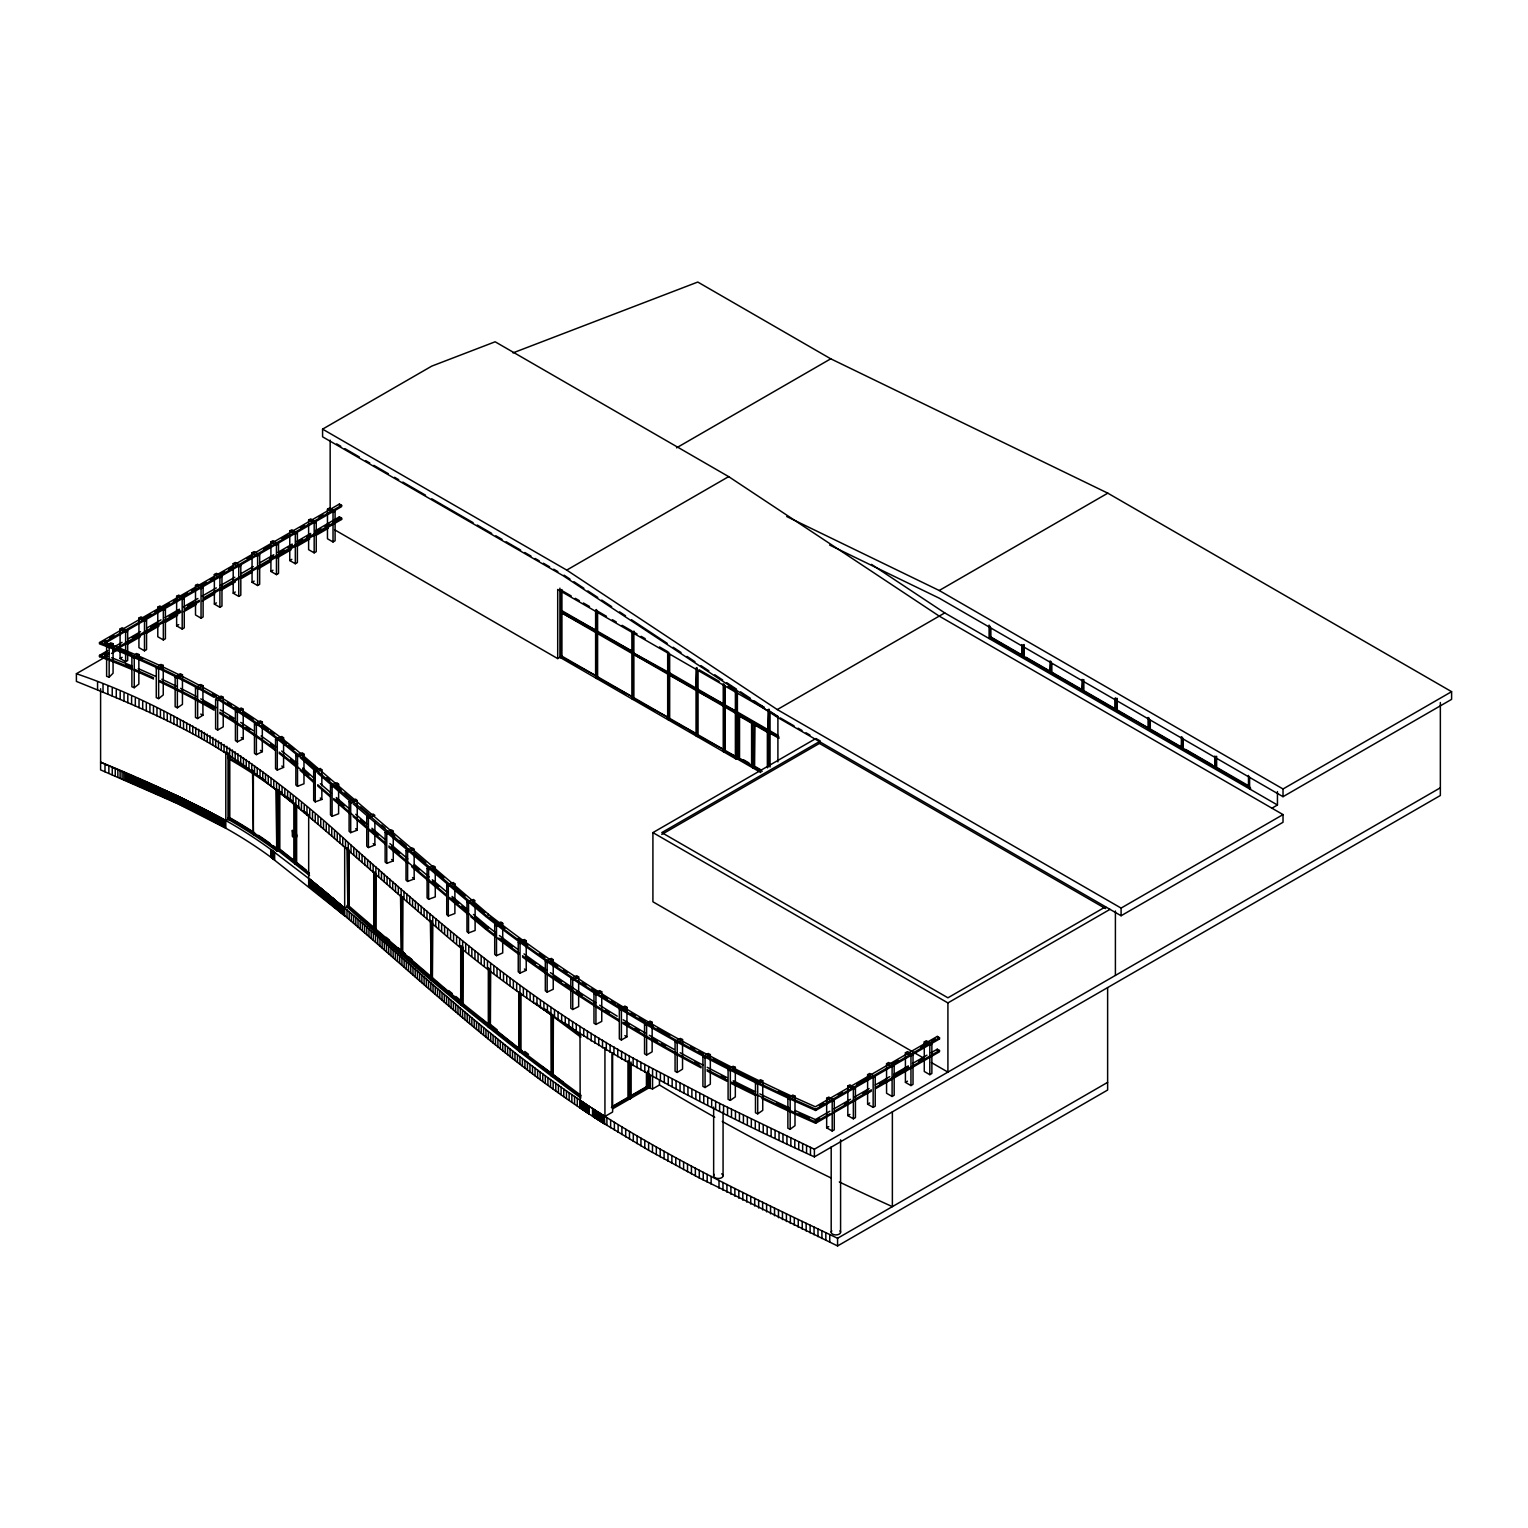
<?xml version="1.0" encoding="UTF-8"?>
<svg xmlns="http://www.w3.org/2000/svg" width="1528" height="1528" viewBox="0 0 1528 1528"><rect width="100%" height="100%" fill="white"/><g stroke="black" fill="none" stroke-linecap="round" stroke-linejoin="round"><path stroke-width="1.5" d="M106.616 646.745L110.551 642.83L113.072 643.67L113.072 673.218L109.156 677.152L106.616 676.312L106.616 646.745L109.156 647.586L113.072 643.67M131.885 657.174L136.489 653.506L138.857 654.5L138.857 684.066L134.254 687.715L131.885 686.74L131.885 657.174L134.254 658.167L138.857 654.5M156.276 668.08L160.879 664.413L163.248 665.406L163.248 694.953L158.645 698.621L156.276 697.627L156.276 668.08L158.645 669.054L163.248 665.406M787.875 1098.632L792.707 1095.06L794.999 1096.111L794.999 1125.659L790.167 1129.23L787.875 1128.199L787.875 1098.632L790.167 1099.682L794.999 1096.111M728.092 1069.753L733.077 1066.257L735.331 1067.327L735.331 1096.875L730.327 1100.37L728.092 1099.3L728.092 1069.753L730.327 1070.822L735.331 1067.327M755.481 1083.199L760.505 1079.723L762.739 1080.793L762.739 1110.359L757.716 1113.836L755.481 1112.747L755.481 1083.199L757.716 1084.269L762.739 1080.793M175.147 677.152L180.228 673.714L182.443 674.803L182.443 704.37L177.363 707.808L175.147 706.719L175.147 677.152L177.363 678.26L182.443 674.803M195.488 687.867L200.741 684.506L202.918 685.633L202.918 715.199L197.647 718.561L195.488 717.434L195.488 687.867L197.647 688.994L202.918 685.633M702.918 1056.822L708.171 1053.46L710.329 1054.606L710.329 1084.154L705.076 1087.516L702.918 1086.389L702.918 1056.822L705.076 1057.949L710.329 1054.606M675.07 1041.733L680.399 1038.41L682.538 1039.556L682.538 1069.122L677.21 1072.446L675.07 1071.281L675.07 1041.733L677.21 1042.879L682.538 1039.556M322.58 429.139L431.775 366.109L495.148 341.794L728.665 476.621L939.223 616.109L1283.023 814.596L1283.023 822.274L1121.094 915.749L777.294 717.262L563.144 575.712L322.58 436.817L322.58 429.139L566.735 570.097L777.294 709.584L1121.094 908.09L1283.023 814.596M120.082 628.944L122.144 627.76L127.683 630.969L127.683 660.516L125.621 661.7L120.082 658.511L120.082 628.944L125.621 632.153L127.683 630.969M138.933 618.057L140.996 616.873L146.554 620.081L146.554 649.629L144.492 650.832L138.933 647.624L138.933 618.057L144.492 621.266L146.554 620.081M157.785 607.17L159.848 605.986L165.406 609.194L165.406 638.742L163.343 639.946L157.785 636.737L157.785 607.17L163.343 610.379L165.406 609.194M176.637 596.302L178.7 595.099L184.258 598.308L184.258 627.855L182.195 629.058L176.637 625.85L176.637 596.302L182.195 599.492L184.258 598.308M195.508 585.415L197.57 584.212L203.109 587.42L203.109 616.968L201.047 618.171L195.508 614.963L195.508 585.415L201.047 588.605L203.109 587.42M214.359 574.528L216.422 573.325L221.961 576.534L221.961 606.1L219.898 607.284L214.359 604.076L214.359 574.528L219.898 577.718L221.961 576.534M233.211 563.641L235.274 562.457L240.813 565.646L240.813 595.213L238.75 596.397L233.211 593.189L233.211 563.641L238.75 566.831L240.813 565.646M252.063 552.754L254.126 551.57L259.664 554.76L259.664 584.326L257.602 585.51L252.063 582.302L252.063 552.754L257.602 555.963L259.664 554.76M270.914 541.867L272.977 540.683L278.516 543.872L278.516 573.439L276.453 574.624L270.914 571.434L270.914 541.867L276.453 545.076L278.516 543.872M289.766 530.98L291.829 529.796L297.387 532.986L297.387 562.552L295.324 563.736L289.766 560.547L289.766 530.98L295.324 534.189L297.387 532.986M308.618 520.093L310.681 518.909L316.239 522.099L316.239 551.665L314.176 552.849L308.618 549.66L308.618 520.093L314.176 523.302L316.239 522.099M327.469 509.206L329.532 508.022L335.09 511.231L335.09 540.778L333.028 541.962L327.469 538.773L327.469 509.206L333.028 512.415L335.09 511.231M107.953 647.012L99.492 643.842L99.492 642.562L339.388 504.049L341.623 505.329L341.623 506.608L104.458 643.536L109.844 645.561M101.555 642.658L105.642 640.289M109.749 637.921L113.855 635.553M144.606 617.789L150.756 614.237M154.863 611.888L158.95 609.519M163.057 607.151L169.207 603.598M173.313 601.23L177.42 598.861M181.507 596.493L187.657 592.94M191.764 590.572L195.87 588.204M202.021 584.651L206.127 582.283M210.215 579.914L214.321 577.546M220.471 573.993L224.578 571.625M228.665 569.256L232.772 566.888M247.135 558.599L251.222 556.249M263.523 549.144L269.673 545.591M281.992 538.486L288.143 534.934M300.443 527.829L304.53 525.46M318.894 517.171L323 514.802M341.623 505.329L104.458 642.257L111.639 644.95A711.017 410.497 0 0 1 302.716 755.271L488.253 914.107A1673.485 966.173 0 0 0 795.171 1097.734L815.379 1106.788L937.275 1036.404L939.491 1037.684L939.491 1038.964L875.506 1075.903M107.953 659.809L99.492 656.639L99.492 655.359L107.705 650.622M113.855 647.089L122.049 642.352M128.199 638.799L140.5 631.694M146.65 628.142L161.013 619.852M165.119 617.484L179.464 609.194M183.57 606.826L197.914 598.537M202.021 596.168L216.365 587.898M220.471 585.53L234.815 577.24M240.985 573.688L253.285 566.582M259.435 563.03L273.779 554.74M277.886 552.372L292.23 544.083M296.337 541.714L310.681 533.444M314.787 531.076L339.388 516.865L341.623 518.145L341.623 519.424L203.453 599.186M99.492 656.639L105.642 653.086M132.306 637.711L138.456 634.158M150.756 627.053L156.906 623.5M169.207 616.395L179.464 610.474M187.657 605.737L193.808 602.185M269.673 558.389L273.779 556.02M279.93 552.467L284.036 550.099M288.143 547.731L292.23 545.362M298.38 541.81L302.487 539.46M306.593 537.092L310.681 534.724M316.85 531.171L320.937 528.803M325.044 526.434L329.15 524.066M335.3 520.513L339.388 518.145L341.623 519.424M108.584 652.685L104.458 655.073L108.049 656.41M112.709 650.298L180.762 611.009M184.888 608.621L199.328 600.294M203.453 597.906L341.623 518.145M104.458 656.352L108.584 653.965M112.709 651.577L180.762 612.289M184.888 609.92L199.328 601.574M1440.35 702.517L1440.35 795.496L814.386 1156.887C676.216 1093.742 540.511 1021.239 426.981 918.901C370.521 870.922 316.392 820.078 257.258 775.345C203.148 733.402 139.411 706.757 76.4 681.412L76.4 673.714L103.235 658.224M111.506 653.449L117.694 649.877M128.027 643.918L140.404 636.756M146.612 633.184L158.988 626.041M165.196 622.45L177.573 615.306M183.78 611.735L196.157 604.572M202.364 601.001L214.741 593.838M220.949 590.266L235.388 581.92M241.596 578.348L251.91 572.389M258.117 568.817L270.494 561.655M276.702 558.083L291.141 549.736M297.349 546.164L309.726 539.002M315.933 535.43L328.31 528.268M120.082 658.511L122.144 657.307M176.637 625.85L178.7 624.665M214.359 604.076L216.422 602.891M233.211 593.189L235.274 592.005M252.063 582.302L254.126 581.117M270.914 571.434L272.977 570.231M289.766 560.547L291.829 559.344M215.62 699.289L221.159 696.099L223.222 697.284L223.222 726.851L217.683 730.04L215.62 728.856L215.62 699.289L217.683 700.492L223.222 697.284M676.56 447.838L830.754 358.813L1107.8 493.162L1451.6 691.668L1451.6 699.346L1283.023 796.68L939.223 598.174L829.628 545.038M566.735 570.097L728.665 476.621M562.017 610.761L561.024 611.2L596.512 630.663L561.922 610.703L561.922 589.56M594.468 630.758L561.024 612.48L595.614 632.458L597.601 631.293L597.601 612.518M334.594 529.777L557.701 658.587L562.132 656.028M562.361 657.174L561.024 657.957L561.024 590.075L571.205 595.958M668.557 672.263L632.974 652.742L667.679 672.778L668.557 653.487M666.514 672.358L632.974 654.022L667.679 674.058L669.665 672.893L669.665 654.118M632.764 652.876L597.601 632.573L597.601 676.751L595.614 677.916L595.614 610.035M598.04 677.783L596.722 678.547L596.512 609.538M668.786 718.886L696.94 734.109L696.94 689.93L668.786 674.688L696.042 690.446L698.048 689.281L698.048 670.505M633.872 653.506L633.872 697.704L631.885 698.85L631.885 630.988L622.106 625.334M634.311 698.716L632.974 699.48L632.974 631.618L637.061 633.967M696.94 667.526L696.042 689.166L668.786 673.409M722.114 704.465L697.169 691.076L723.241 706.146M668.557 673.542L668.557 717.721L632.974 698.201M669.665 674.173L669.665 718.37L667.679 719.516L667.679 651.654L659.504 646.936M347.677 906.41L344.679 908.148L338.949 903.296L338.949 910.994M100.6 688.746L100.6 769.883L177.42 803.556L225.8 828.214A505.291 291.714 0 0 1 270.895 857.227L344.679 915.826L344.679 846.55M725.227 704.981L724.348 705.497L736.286 711.36L725.227 704.981L725.227 686.206M786.729 516.54L939.223 590.496L1107.8 493.162M698.048 734.758L697.169 735.254L724.119 749.809L698.048 734.758L698.048 690.561M737.394 693.215L737.394 712.01L735.388 713.156L724.348 706.776M698.487 735.77L697.169 736.534L697.169 668.672M737.833 713.022L736.515 713.805L768.049 732.007M738.425 715.601L739.533 714.951L739.533 757.487L738.425 758.136L738.425 715.601L751.604 723.202L754.03 721.865M777.294 709.584L944.743 612.919L1277.446 805.008L1277.446 791.561M759.836 770.494L754.183 767.228L754.622 724.444L754.622 766.98L762.166 771.334M736.286 712.64L725.227 706.261L725.227 750.439L723.241 751.604L723.241 683.723M725.685 751.47L724.348 752.234L724.348 684.372M768.947 709.087L768.049 730.728L736.515 712.506M754.183 724.692L767.362 732.313L770.055 730.861L777.924 735.407M777.924 736.687L769.157 732.657L779.013 738.33M736.725 757.85L735.388 758.614L735.388 689.472M559.916 588.165L559.916 657.307L736.515 759.263L737.833 758.499M738.425 758.136L751.604 765.738L752.712 765.108M752.884 767.954L753.992 767.304M923.16 1057.815L652.914 901.787L652.914 832.607L814.997 739.017M661.777 834.422L819.428 743.41L1105.565 908.606L1105.565 906.792L947.914 997.803L661.777 832.607L820.364 741.061L815.914 738.501M1022.92 655.493L1021.812 656.142L1021.812 644.549M1050.767 662.827L1050.099 672.473L1050.099 660.898M990.201 626.308L990.201 637.883L1082.11 690.942L1082.779 681.297M1083.18 679.998L1083.18 691.573L1084.288 690.923L1114.084 708.132M1116.07 709.279L1114.962 709.928L1114.962 698.334M1149.19 728.398L1117.159 709.909L1116.051 710.539L1116.051 698.964M619.337 1009.263L624.876 1006.054L626.938 1007.258L626.938 1036.805L621.399 1040.014L619.337 1038.83L619.337 1009.263L621.399 1010.447L626.938 1007.258M1083.18 691.573L1148.731 728.646L1116.72 710.157L1116.72 698.582M1149.171 718.084L1149.171 729.658L1150.278 729.028L1180.475 746.466M644.549 1024.276L650.088 1021.086L652.15 1022.27L652.15 1051.818L646.611 1055.027L644.549 1053.842L644.549 1024.276L646.611 1025.479L652.15 1022.27M1182.061 738.616L1181.392 748.262L1181.392 736.687M1183.589 748.262L1182.481 748.892L1182.481 737.317M612.804 1106.157L627.588 1097.62L629.918 1098.823L629.918 1063.736M629.918 1096.264L646.439 1086.733L650.317 1087.688L650.317 1075.846M611.391 1107.475L628.027 1097.868L628.027 1060.585M630.357 1063.889L630.357 1096.531L646.879 1086.981L646.879 1073M630.357 1096.531L647.547 1087.363L647.547 1071.052M648.101 1087.688L652.532 1088.967L659.447 1084.975L659.447 1080.239M612.843 1108.698L648.655 1088.012L648.693 1066.506C538.467 1008.728 443.387 927.439 351.02 845.099C271.507 770.666 180.037 709.087 76.4 673.714M1107.628 987.585L1107.628 1090.037L837.573 1245.95L699.289 1177.935L648.617 1150.278L603.655 1123.328L603.655 1115.65L604.935 1116.452L612.613 1112.021L612.613 1052.792M1149.171 729.658L1214.875 767.591L1215.543 757.945M939.223 590.496L1283.023 788.983L1451.6 691.668M1271.926 808.197L1277.446 805.008M652.914 832.607L947.914 1002.922L1110.016 909.351M826.667 1098.269L828.73 1097.085L834.269 1100.275L834.269 1129.841L832.206 1131.026L826.667 1127.817L826.667 1098.269L832.206 1101.478L834.269 1100.275M847.83 1086.045L849.893 1084.861L855.432 1088.07L855.432 1117.617L853.369 1118.802L847.83 1115.612L847.83 1086.045L853.369 1089.254L855.432 1088.07M867.617 1074.623L869.68 1073.439L875.219 1076.629L875.219 1106.196L873.156 1107.38L867.617 1104.19L867.617 1074.623L873.156 1077.832L875.219 1076.629M886.565 1063.698L888.627 1062.495L894.166 1065.704L894.166 1095.251L892.104 1096.455L886.565 1093.246L886.565 1063.698L892.104 1066.888L894.166 1065.704M905.416 1052.811L907.479 1051.608L913.018 1054.817L913.018 1084.364L910.955 1085.568L905.416 1082.359L905.416 1052.811L910.955 1056.001L913.018 1054.817M924.268 1041.924L926.331 1040.721L931.87 1043.93L931.87 1073.496L929.807 1074.681L924.268 1071.472L924.268 1041.924L929.807 1045.114L931.87 1043.93M819.524 1105.68L823.649 1103.292M838.108 1094.946L842.234 1092.558M856.711 1084.211L869.107 1077.049M891.817 1063.927L898.025 1060.356M920.754 1047.234L926.942 1043.643M931.087 1041.256L935.212 1038.868M99.492 642.562L109.882 646.439A707.884 408.683 0 0 1 300.118 756.284L485.713 915.157A1676.694 968.026 0 0 0 793.223 1099.167L815.646 1109.194L939.491 1037.684M731.186 1070.593A1676.694 968.026 0 0 0 793.223 1100.447L815.646 1110.474L871.38 1078.29M795.171 1110.55L815.379 1119.585L829.838 1111.238M833.982 1108.85L850.504 1099.3M854.629 1096.932L869.107 1088.566M875.296 1084.995L889.754 1076.648M893.899 1074.26L908.358 1065.914M912.483 1063.526L926.942 1055.179M931.087 1052.792L937.275 1049.201L939.491 1050.5L939.491 1051.78L875.506 1088.719M819.524 1118.477L815.379 1120.864L815.379 1119.585M844.316 1104.171L848.441 1101.784M862.9 1093.437L867.025 1091.049M879.421 1083.887L885.629 1080.315M893.899 1075.54L908.358 1067.193M918.691 1061.234L922.816 1058.847M731.186 1082.11A1676.694 968.026 0 0 0 793.223 1111.964L815.646 1121.991L830.105 1113.645M834.231 1111.276L871.38 1089.827M875.506 1087.439L939.491 1050.5M761.899 1098.536A1676.694 968.026 0 0 0 793.223 1113.244L815.646 1123.271L871.38 1091.107M826.667 1127.817L828.73 1126.633M847.83 1115.612L849.893 1114.409M867.617 1104.19L869.68 1102.987M905.416 1082.359L907.479 1081.175M648.693 1066.506L719.612 1103.407L814.386 1149.209L1440.35 787.799M591.049 1107.533C669.149 1158.358 753.629 1198.238 837.573 1238.272L1107.628 1082.359M593.972 993.639L599.778 990.583L601.745 991.844L601.745 1021.392L595.939 1024.428L593.972 1023.187L593.972 993.639L595.939 994.881L595.939 1024.428M595.939 994.881L601.745 991.844M235.427 711.036L241.271 707.999L243.219 709.259L243.219 738.826L237.375 741.844L235.427 740.583L235.427 711.036L237.375 712.277L237.375 741.844M237.375 712.277L243.219 709.259M570.823 978.684L576.724 975.724L578.654 976.984L578.654 1006.551L572.733 1009.511L570.823 1008.251L570.823 978.684L572.733 979.964L572.733 1009.511M572.733 979.964L578.654 976.984M254.469 723.794L260.409 720.834L262.319 722.095L262.319 751.661L256.379 754.622L254.469 753.342L254.469 723.794L256.379 725.055L256.379 754.622M256.379 725.055L262.319 722.095M545.324 961.265L551.379 958.4L553.231 959.699L553.231 989.246L547.158 992.111L545.324 990.812L545.324 961.265L547.158 962.564L547.158 992.111M547.158 962.564L553.231 959.699M275.938 849.186L277.16 848.632A501.184 289.365 0 0 0 273.55 845.939M518.24 942.241L524.429 939.472L526.224 940.79L526.224 970.337L520.036 973.126L518.24 971.808L518.24 942.241L520.036 943.578L520.036 973.126M520.036 943.578L526.224 940.79M494.709 924.784L500.917 922.014L502.712 923.351L502.712 952.899L496.504 955.668L494.709 954.351L494.709 924.784L496.504 926.121L496.504 955.668M496.504 926.121L502.712 923.351M279.376 848.804L276.912 849.893L273.111 847.104A568.11 328.004 0 0 0 228.016 817.957L230.231 817.957A501.184 289.365 0 0 1 254.641 832.817M294.197 861.811L279.414 850.103L276.912 851.172A568.11 328.004 0 0 0 228.016 819.237L228.016 752.903M552.105 1074.069L552.353 1014.859M275.556 739.17L281.84 736.477L283.578 737.833L283.578 767.381L277.294 770.093L275.556 768.737L275.556 739.17L277.294 740.526L277.294 770.093M277.294 740.526L283.578 737.833M489.323 1025.364L489.571 968.523M488.33 967.854L488.33 1027.083L491.863 1026.778M520.991 1049.965L520.991 993.238M292.001 802.066L279.07 791.81L279.07 850.084L280.331 849.549L293.261 859.786M278.134 789.804L278.134 850.638L279.414 850.103M294.77 863.798L297.139 862.862L306.268 870.101M296.222 863.415L294.961 863.95L294.77 802.983M292.345 830.43L293.51 837.21L292.345 836.274L292.345 830.43L293.758 831.251L293.51 837.21M294.923 832.168L296.107 833.123C298.743 838.853 293.185 838.318 296.107 838.967M461.723 1003.132L461.972 946.29M460.711 945.603L460.711 1004.832L464.245 1004.584M431.373 977.977L431.641 921.136M295.859 755.386L302.315 752.807L303.976 754.202L303.976 783.769L297.521 786.328L295.859 784.953L295.859 755.386L297.521 756.78L297.521 786.328M297.521 756.78L303.976 754.202M366.758 816.62L373.214 814.061L374.876 815.436L368.42 818.015L366.758 816.62L366.758 846.187L368.42 847.562L374.876 845.003L374.876 822.255M330.487 785.335L336.981 782.813L338.605 784.208L338.605 813.755L332.111 816.296L330.487 814.901L330.487 785.335L332.111 786.729L332.111 816.296M332.111 786.729L338.605 784.208M385.132 832.435L391.626 829.914L393.269 831.308L393.269 860.856L386.756 863.396L385.132 862.002L385.132 832.435L386.756 833.83L386.756 863.396M386.756 833.83L393.269 831.308M374.761 929.177L375.009 872.335M373.73 871.629L373.73 930.858L377.282 930.667M512.969 352.892L697.78 282.05L830.754 358.813M406.009 850.485L412.56 848.002L414.164 849.396L414.164 878.963L407.613 881.446L406.009 880.052L406.009 850.485L407.613 851.898L407.613 881.446M407.613 851.898L414.164 849.396M349.091 801.684L355.642 799.182L357.246 800.596L357.246 830.162L350.695 832.645L349.091 831.232L349.091 801.684L350.695 803.079L350.695 832.645M350.695 803.079L357.246 800.596M446.73 885.018L453.281 882.515L454.886 883.929L454.886 913.496L448.315 915.979L446.73 914.565L446.73 885.018L448.315 886.412L448.315 915.979M448.315 886.412L454.886 883.929M466.957 901.959L473.527 899.495L475.112 900.909L468.542 903.373L466.957 901.959L466.957 931.526L468.542 932.939L475.112 930.476L475.112 907.727M321.854 790.339L321.854 799.45L315.245 801.875L313.679 800.462L313.679 770.895L320.288 768.469L321.854 769.883L321.854 785.793M313.679 770.895L315.245 772.308L321.854 769.883M427.076 868.324L433.704 865.899L435.27 867.312L435.27 896.879L428.642 899.304L427.076 897.872L427.076 868.324L428.642 869.738L428.642 899.304M428.642 869.738L435.27 867.312M99.492 655.359L107.953 658.53M228.952 753.457L228.952 819.791L228.016 819.237L230.231 817.957L225.8 820.536L177.42 795.878L100.6 762.205A1189.166 686.549 0 0 1 225.8 820.536A505.291 291.714 0 0 1 270.895 849.549L311.215 880.395L311.215 888.074M799.201 1113.645L809.324 1118.152M164.909 790.148L164.986 797.845M200.741 714.073L202.918 715.199M1020.933 654.347L991.309 637.252L989.093 638.532L989.093 625.086M1025.957 657.25L1051.207 671.823M1083.218 690.312L1052.276 672.454L1051.168 673.084L1051.168 661.509M1185.613 749.427L1211.933 764.63M1249.598 786.366L1217.09 767.591L1215.982 768.24L1215.982 756.646M1050.767 672.091L1023.588 656.391L1023.588 644.816M1082.779 690.561L1051.837 672.702L1051.837 663.438M1182.061 747.88L1149.82 729.276L1149.82 720.013M1215.543 767.209L1183.149 748.51L1183.149 739.246M1215.562 767.992L1250.706 788.276L1249.598 788.925L1249.598 777.198M336.657 443.884L340.801 446.272M344.927 448.659L359.405 457.025M365.593 460.596L369.738 462.984M373.863 465.371L388.341 473.718M394.549 477.309L398.674 479.697M402.819 482.084L425.548 495.206M431.755 498.796L473.088 522.652M477.233 525.04L491.71 533.406M495.836 535.793L502.043 539.365M506.169 541.752L520.647 550.118M524.772 552.506L530.98 556.077M535.125 558.465L539.25 560.852M543.376 563.24L549.583 566.812M553.728 569.199L557.854 571.587M575.273 598.308L579.341 600.657M583.409 602.987L589.521 606.52M596.722 610.684L606.482 616.319M612.346 619.699L616.242 621.953M641.149 636.336L645.217 638.685M699.175 669.818L719.23 681.412M728.035 686.492L735.388 690.751M744.384 695.947L748.338 698.22M752.273 700.492L756.226 702.765M760.161 705.038L764.115 707.33M780.197 717.874L794.082 725.895M798.055 728.188L802.028 730.479M806.001 732.771L809.974 735.063M597.601 631.293L632.764 651.596L596.722 631.809M669.665 672.893L696.94 688.65M698.048 689.281L724.119 704.351L697.169 689.796M737.394 712.01L768.947 730.212M769.157 731.377L779.013 737.05M596.722 633.089L631.885 653.392M743.296 759.664L748.949 762.93M760.944 769.864L755.29 766.598L752.922 767.973L752.884 722.477M597.601 676.751L632.764 697.054L596.722 677.267M633.872 697.704L668.557 717.721M669.665 718.37L696.94 734.109M725.227 750.439L736.286 756.818L724.348 750.955M738.272 758.232L748.09 763.904M621.495 691.324L625.391 693.578M642.467 703.434L646.554 705.783M650.641 708.152L654.729 710.501M669.016 718.752L670.104 719.382L668.786 720.165L668.786 652.284M689.586 730.632L695.431 734.013M729.353 753.591L734.892 756.78M561.024 656.677L596.512 676.121L561.922 656.161L561.922 611.983M760.81 772.519L737.164 758.881L737.164 713.404L768.718 731.625L768.718 765.719M939.491 1038.964L937.275 1036.404M931.411 1062.571L947.914 1072.102L947.914 1002.922M624.876 1035.621L626.938 1036.805M630.911 1098.25L629.803 1097.62L612.059 1107.857L612.059 1054.244M628.925 1098.116L630.033 1098.766M344.812 915.749C428.738 987.661 509.722 1064.233 603.655 1123.328M600.867 1113.874L601.115 1121.724M241.271 737.566L243.219 738.826M589.789 1106.711L588.165 1105.642L588.051 1113.263M583.849 1110.474L583.849 1102.796L588.299 1105.737L588.299 1113.415M871.476 564.386L944.743 612.919M564.061 575.177L570.001 579.112M573.974 581.729L583.887 588.28M587.86 590.897L597.773 597.448M601.726 600.084L611.639 606.635M619.585 611.869L625.525 615.803M631.484 619.738L667.163 643.326M673.122 647.261L681.049 652.494M687.008 656.429L694.934 661.681M700.874 665.616L708.82 670.849M714.76 674.784L722.687 680.017M726.659 682.653L736.572 689.204M740.545 691.821L750.458 698.372M754.412 700.989L764.325 707.559M768.298 710.176L778.21 716.727M260.409 750.382L262.319 751.661M344.812 908.071C422.969 974.883 498.204 1045.859 584.097 1102.949L584.345 1110.799M270.895 857.227L270.895 849.549M524.429 969.019L526.224 970.337M581.156 1095.48L542.077 1066.487M562.992 1081.977L519.73 1049.297L521.831 1050.634M278.784 790.511L282.565 793.414M286.328 796.317L291.982 800.653M299.507 807.739L276.912 790.358A568.11 328.004 0 0 0 228.016 758.404M303.27 810.623L307.032 813.526M281.84 766.044L283.578 767.381M518.145 1047.75L442.05 986.935L366.185 921.594M517.896 1047.864L481.377 1019.042M295.878 805.141L299.526 808.025M303.174 810.91L308.656 815.245M294.618 861.467L279.815 849.759L279.815 791.504M309.42 873.195L296.642 863.091L296.642 807.147M279.07 850.084L293.853 861.792L293.853 803.518M308.656 873.519L295.878 863.396L295.916 798.208M278.134 850.638L309.573 875.525M308.675 878.352L313.011 881.866L313.011 889.544M311.731 880.816L323.841 890.709M315.914 891.894L315.914 884.215L314.462 883.031L314.462 890.709M318.817 894.262L318.817 886.584L316.64 884.808L316.64 892.486M321.701 896.63L321.701 888.952L320.25 887.768L320.25 895.446M461.819 1002.903L347.811 905.053L346.932 905.55A4110.148 2372.965 0 0 0 580.869 1096.741M329.265 902.876L329.265 895.198L324.948 891.626L324.948 899.304M333.582 906.486L333.582 898.789L327.469 893.708L327.469 901.386M329.628 903.182L329.628 895.504L330.334 903.793M340.018 911.891L340.018 904.213L332.13 897.604L332.13 905.283M336.447 908.893L335.377 900.298L335.358 907.976M373.214 843.609L374.876 845.003M473.451 902.933L484.968 912.617M470.853 903.965L485.713 916.437A1676.694 968.026 0 0 0 729.162 1069.562M473.451 914.47L488.253 926.904A1673.485 966.173 0 0 0 495.645 932.653M476.736 918.519L488.253 928.184L488.253 926.904M494.976 935.155A1676.694 968.026 0 0 1 485.713 927.974L449.461 897.452M470.853 916.781L485.713 929.253A1676.694 968.026 0 0 0 518.928 954.408M465.2 896L453.701 886.297M469.211 902.571L369.356 817.728M468.504 910.306L452.059 896.439M461.914 906.047L466.861 910.191M467.568 913.992L449.461 898.731M447.112 892.276L432.348 879.765M452.059 897.719L458.629 903.258M446.176 894.682L388.895 845.977M446.176 895.962L411.739 866.758M433.99 869.623L443.827 877.97M432.348 881.045L438.918 886.603M341.718 905.646L344.297 907.823L344.316 915.52M414.336 852.949L425.796 862.671M414.336 864.466L429.082 876.976M414.336 865.746L419.245 869.929M399.648 840.419L406.181 845.977M407.804 858.908L389.869 843.571M406.849 862.594L388.895 847.257M391.493 833.448L394.759 836.236M381.713 825.082L384.98 827.87M371.953 828.233L384.98 839.407M391.493 846.245L399.648 853.216M371.953 829.513L378.466 835.109M385.629 843.208L369.356 829.246M385.629 844.487L369.356 830.525M391.626 859.462L393.269 860.856M360.589 806.937L370.33 815.322M353.121 803.766L367.732 816.334M355.718 814.29L367.083 824.05M360.589 819.753L365.459 823.936M367.732 827.851L333.677 798.514M353.121 816.563L367.732 829.131M344.392 792.975L352.49 799.965M349.874 800.978L317.748 773.187M349.243 808.694L336.294 797.52M344.392 805.791L336.294 798.8M349.874 813.775L333.677 799.793M326.591 777.599L329.819 780.388M336.294 785.984L341.145 790.186M331.442 793.318L320.364 783.711M330.449 795.725L317.748 784.704M330.449 797.005L317.748 785.984M412.56 877.549L414.164 878.963M346.932 847.601L347.868 907.651L347.868 848.422M355.642 828.749L357.246 830.162M302.716 756.551L317.232 769.482L317.232 768.202M300.118 757.563L314.615 770.475L314.615 769.195M302.716 768.068L314.004 778.134M302.716 769.348L309.172 775.097M314.615 781.992L300.118 769.081A707.884 408.683 0 0 0 279.166 752.12M300.118 770.36L314.615 783.291M320.288 798.017L321.854 799.45M1283.023 788.983L1283.023 796.68M1248.491 775.422L1248.491 786.996L1216.632 767.858L1216.632 756.264M1214.875 756.016L1214.875 767.591M1150.278 719.764L1150.278 729.028M1148.082 717.453L1148.082 729.028M1121.094 908.09L1121.094 915.749M1117.159 698.334L1117.159 709.909M1115.631 697.952L1115.631 709.527L1083.849 691.191L1083.849 679.616M1115.402 911.013L1115.402 975.418M1082.11 679.368L1082.11 690.942M1024.027 644.549L1024.027 656.142L1022.92 656.773L1022.92 645.198M1022.48 646.478L1022.48 655.741L990.87 637.501L990.87 628.237M937.275 1049.201L937.275 1050.5M929.807 1045.114L929.807 1074.681M910.955 1056.001L910.955 1085.568M892.371 1111.868L892.371 1206.623A2144.739 1238.253 0 0 1 839.311 1181.965M892.104 1066.888L892.104 1096.455M873.156 1077.832L873.156 1107.38M853.369 1089.254L853.369 1118.802M840.591 1139.812L840.591 1232.217M837.573 1238.272L837.573 1245.95M832.206 1101.478L832.206 1131.026M831.194 1146.917L831.194 1232.217M829.742 1234.548L829.742 1242.226M825.827 1232.695L825.827 1240.373M821.911 1230.823L821.911 1238.501M819.428 741.596L819.428 743.41M817.977 1228.951L817.977 1236.63M815.646 1109.194L815.646 1110.474M815.646 1121.991L815.646 1123.271M814.386 1149.209L814.386 1156.887M814.042 1227.08L814.042 1234.758M810.47 1147.356L810.47 1155.034M810.107 1225.189L810.107 1232.867M806.555 1145.484L806.555 1153.162M806.154 1223.317L806.154 1230.995M802.639 1143.632L802.639 1151.31M802.219 1221.426L802.219 1229.104M798.724 1141.76L798.724 1149.438M798.265 1219.535L798.265 1227.213M794.789 1139.888L794.789 1147.566M794.312 1217.625L794.312 1225.322M790.855 1138.016L790.855 1145.694M790.358 1215.734L790.358 1223.412M790.167 1099.682L790.167 1129.23M786.92 1136.125L786.92 1143.803M786.404 1213.824L786.404 1221.502M782.966 1134.254L782.966 1141.932M782.451 1211.914L782.451 1219.592M779.032 1132.363L779.032 1140.041M778.478 1209.985L778.478 1217.682M777.905 761.88L777.905 716.575L557.701 589.445L557.701 658.587M775.078 1130.472L775.078 1138.15M774.524 1208.075L774.524 1215.753M771.124 1128.562L771.124 1136.259M770.551 1206.146L770.551 1213.824M770.055 712.067L770.055 730.861M770.055 732.141L770.055 767.018M769.157 710.234L769.157 765.203M768.049 709.603L768.049 766.101M767.801 732.046L767.801 767.495M767.362 732.313L767.362 767.763M767.171 1126.671L767.171 1134.349M766.598 1204.198L766.598 1211.895M763.217 1124.761L763.217 1132.439M762.625 1202.269L762.625 1209.947M759.263 1122.851L759.263 1130.529M758.652 1200.32L758.652 1207.999M757.716 1084.269L757.716 1113.836M755.29 1120.922L755.29 1128.619M754.698 1198.372L754.698 1206.05M752.043 722.954L752.043 765.49L738.864 757.888L738.864 715.352M751.604 723.202L751.604 765.738M751.337 1119.012L751.337 1126.69M750.726 1196.405L750.726 1204.083M747.364 1117.083L747.364 1124.761M746.753 1194.438L746.753 1202.116M743.41 1115.134L743.41 1122.832M742.799 1192.47L742.799 1200.149M739.437 1113.205L739.437 1120.883M738.826 1190.484L738.826 1198.162M736.515 691.382L736.515 759.263M735.465 1111.257L735.465 1118.935M734.853 1188.497L734.853 1196.176M731.511 1109.309L731.511 1116.987M730.9 1186.511L730.9 1194.189M730.327 1070.822L730.327 1100.37M727.538 1107.342L727.538 1115.02M726.946 1184.506L726.946 1192.184M723.565 1105.374L723.565 1113.053M723.069 1111.792L723.069 1175.758M722.973 1182.5L722.973 1190.178M719.612 1103.407L719.612 1111.085M719.019 1180.475L719.019 1188.154M715.639 1101.421L715.639 1109.099M713.652 1107.055L713.652 1175.758M711.666 1099.434L711.666 1107.112M711.131 1176.407L711.131 1184.105M707.712 1097.448L707.712 1105.126M707.178 1174.363L707.178 1182.061M705.076 1057.949L705.076 1087.516M703.759 1095.442L703.759 1103.12M703.243 1172.32L703.243 1179.998M699.786 1093.437L699.786 1101.115M699.289 1170.257L699.289 1177.935M696.042 668.022L696.042 735.904M695.832 1091.412L695.832 1099.09M695.355 1168.194L695.355 1175.872M691.878 1089.388L691.878 1097.066M691.439 1166.112L691.439 1173.79M687.944 1087.344L687.944 1095.041M687.504 1164.03L687.504 1171.709M683.99 1085.3L683.99 1092.997M683.589 1161.929L683.589 1169.608M680.055 1083.256L680.055 1090.935M679.673 1159.828L679.673 1167.507M677.21 1042.879L677.21 1072.446M676.102 1081.194L676.102 1088.872M675.777 1157.708L675.777 1165.386M672.167 1079.131L672.167 1086.809M671.881 1155.569L671.881 1163.266M668.252 1077.049L668.252 1084.727M667.984 1153.43L667.984 1161.127M664.317 1074.967L664.317 1082.645M664.088 1151.291L664.088 1158.969M660.402 1072.866L660.402 1080.544M660.211 1149.132L660.211 1156.811M656.486 1070.746L656.486 1078.443M656.333 1146.955L656.333 1154.652M652.59 1068.645L652.532 1088.967M652.475 1144.778L652.475 1152.475M649.209 1074.299L649.209 1088.337M648.617 1142.581L648.617 1150.278M646.611 1025.479L646.611 1055.027M646.439 1072.751L646.439 1086.733M644.797 1064.367L644.797 1072.064M644.778 1140.385L644.778 1148.063M640.9 1062.227L640.9 1069.906M640.939 1138.169L640.939 1145.847M637.023 1060.069L637.023 1067.747M637.119 1135.953L637.119 1143.632M633.872 631.102L633.872 652.227M633.146 1057.892L633.146 1065.589M633.299 1133.7L633.299 1141.397M631.026 1061.941L631.026 1096.913M629.803 1063.794L629.803 1098.899M629.288 1055.714L629.288 1063.392M629.498 1131.465L629.498 1139.143M628.696 1060.967L628.696 1098.25M625.429 1053.518L625.429 1061.215M625.697 1129.192L625.697 1136.87M621.915 1126.919L621.915 1134.597M621.59 1051.321L621.59 1059M621.399 1010.447L621.399 1040.014M618.133 1124.627L618.133 1132.305M617.751 1049.106L617.751 1056.784M614.39 1122.335L614.39 1130.013M613.931 1046.89L613.931 1054.568M610.627 1120.024L610.627 1127.702M610.111 1044.636L610.111 1052.334M606.902 1117.694L606.902 1125.372M606.31 1042.402L606.31 1050.08M604.935 1047.75L604.935 1116.452M604.419 1116.128L604.687 1123.978M604.171 1115.975L604.171 1123.653M603.923 1115.803L603.923 1123.5M603.159 1115.325L603.407 1123.175M602.891 1115.173L602.891 1122.851M602.51 1040.129L602.51 1047.807M602.643 1115.001L602.643 1122.698M602.395 1114.848L602.395 1122.526M601.879 1114.523L602.127 1122.373M601.631 1114.351L601.631 1122.049M601.364 1114.198L601.364 1121.877M600.599 1113.721L600.867 1121.552M600.351 1113.549L600.351 1121.227M600.103 1113.396L600.103 1121.074M599.855 1113.224L599.855 1120.903M599.587 1120.75L599.339 1112.9L598.078 1112.097L598.327 1119.948M599.091 1112.747L599.091 1120.425M598.728 1037.856L598.728 1045.534M598.842 1112.575L598.842 1120.272M598.575 1112.422L598.575 1120.1M597.83 1111.926L597.83 1119.623M597.563 1111.773L597.563 1119.451M597.314 1111.601L597.314 1119.298M596.818 1111.276L597.066 1119.126M596.569 1118.802L595.805 1110.627L596.054 1118.477M596.302 1110.951L596.302 1118.649M595.557 1110.474L595.557 1118.152M595.309 1117.999L595.309 1110.302L593.8 1109.328L593.8 1117.006M594.946 1035.564L594.946 1043.242M595.041 1110.149L595.041 1117.827M594.545 1109.825L594.793 1117.656M594.296 1109.653L594.296 1117.331M594.048 1109.5L594.048 1117.178M593.284 1109.003L593.552 1116.853M593.036 1108.85L593.036 1116.529M592.788 1108.679L592.788 1116.357M592.539 1116.204L592.539 1108.507L589.044 1106.234L589.044 1113.912M591.183 1033.272L591.183 1040.95M588.547 1105.909L588.796 1113.759M587.554 1105.241L587.803 1113.091M587.44 1030.961L587.44 1038.639M587.306 1105.088L587.306 1112.766M587.058 1104.916L587.058 1112.613M586.809 1104.763L586.809 1112.441M586.561 1112.269L586.084 1104.286L586.064 1111.945M585.816 1104.095L585.816 1111.792M585.339 1103.77L585.587 1111.62M585.09 1103.617L585.09 1111.295M584.842 1103.445L584.842 1111.123M584.594 1103.292L584.594 1110.971M583.715 1028.63L583.715 1036.309M583.601 1102.624L583.601 1110.302M583.104 1102.299L583.352 1110.149M582.875 1102.127L582.875 1109.825M582.626 1101.975L582.626 1109.653M582.378 1109.481L581.881 1101.478L581.881 1109.156M581.633 1101.306L581.633 1109.003M581.385 1101.153L581.385 1108.831M580.907 1100.809L581.156 1108.659M580.659 1100.657L580.659 1108.335M580.411 1100.485L580.411 1108.182M579.991 1026.281L580.163 1108.01M577.298 1098.231L577.298 1105.928M576.266 1023.932L576.266 1031.61M574.566 1096.378L574.566 1104.056M572.58 1021.563L572.58 1029.242M571.835 1094.525L571.835 1102.204M569.142 1092.654L569.142 1100.332M568.913 1019.195L568.913 1026.873M566.449 1090.782L566.449 1098.479M565.264 1016.808L565.264 1024.505M563.756 1088.91L563.756 1096.607M561.655 1014.42L561.655 1022.117M561.101 1087.038L561.101 1094.716M558.427 1085.166L558.427 1092.845M558.064 1012.033L558.064 1019.73M555.791 1083.276L555.791 1090.954M554.492 1009.645L554.492 1017.323M553.384 1015.623L553.136 1074.833L553.136 1015.738M553.155 1081.385L553.155 1089.082M552.143 1014.955L552.143 1076.552L551.13 1075.788L550.939 1007.239M550.538 1079.494L550.538 1087.191M547.922 1077.603L547.922 1085.3M547.406 1004.832L547.406 1012.51M545.324 1075.712L545.324 1083.409M543.911 1002.425L543.911 1010.104M542.746 1073.821L542.746 1081.499M540.434 1000L540.434 1007.697M540.167 1071.911L540.167 1079.608M537.608 1070.02L537.608 1077.698M536.977 997.593L536.977 1005.271M535.048 1068.11L535.048 1075.788M533.539 995.167L533.539 1002.845M532.508 1066.2L532.508 1073.878M530.12 992.722L530.12 1000.42M529.968 1064.29L529.968 1071.968M527.446 1062.38L527.446 1070.058M526.721 990.297L526.721 997.975M524.925 1060.47L524.925 1068.148M523.359 987.852L523.359 995.549M522.423 1058.541L522.423 1066.238M519.997 985.426L519.73 1051.78L518.737 1050.997L518.737 991.767M519.94 1056.631L519.94 1064.309M517.457 1054.702L517.457 1062.38M516.655 982.981L516.655 990.66M514.974 1052.773L514.974 1060.47M513.351 980.518L513.351 988.215M512.51 1050.863L512.51 1058.541M510.046 978.073L510.046 985.751M510.065 1048.934L510.065 1056.612M507.602 1047.005L507.602 1054.683M506.761 975.609L506.761 983.306M505.176 1045.076L505.176 1052.754M503.514 973.164L503.514 980.842M502.731 1043.127L502.731 1050.825M500.324 1041.198L500.324 1048.876M500.267 970.7L500.267 978.378M497.899 1039.269L497.899 1046.947M497.039 968.236L497.039 975.914M495.492 1037.321L495.492 1045.018M493.831 965.772L493.831 973.451M493.105 1035.392L493.105 1043.07M490.641 963.308L490.316 1026.148L490.316 969.42M490.717 1033.444L490.717 1041.141M489.323 968.618L489.342 1027.866M488.253 914.107L488.253 915.387M488.33 1031.515L488.33 1039.193M487.47 960.826L487.47 968.523M485.713 915.157L485.713 916.437M485.713 927.974L485.713 929.253M485.961 1029.566L485.961 1037.245M484.319 958.362L484.319 966.04M483.593 1027.618L483.593 1035.315M481.224 1025.67L481.224 1033.367M481.167 955.879L481.167 963.576M478.875 1023.741L478.875 1031.419M478.054 953.415L478.054 961.093M476.526 1021.793L476.526 1029.471M474.941 950.932L474.941 958.61M474.196 1019.845L474.196 1027.523M471.846 948.449L471.846 956.127M471.846 1017.896L471.846 1025.574M469.535 1015.948L469.535 1023.626M468.542 903.373L468.542 932.939M468.771 945.966L468.771 953.663M467.205 1014L467.205 1021.678M465.696 943.483L465.696 951.18M464.894 1012.052L464.894 1019.73M462.965 947.073L462.697 1003.934L462.64 941.019M462.583 1010.104L462.583 1017.782M461.723 946.386L461.685 1005.615M460.291 1008.155L460.291 1015.833M459.603 938.536L459.603 946.214M457.98 1006.207L457.98 1013.885M456.586 936.053L456.586 943.731M455.688 1004.259L455.688 1011.937M453.568 933.57L453.568 941.248M453.415 1002.292L453.415 1009.989M451.123 1000.343L451.123 1008.041M450.569 931.087L450.569 938.765M448.85 998.395L448.85 1006.092M447.57 928.604L447.57 936.282M446.577 996.447L446.577 1004.144M444.591 926.102L444.591 933.799M444.304 994.499L444.304 1002.177M442.05 992.551L442.05 1000.229M441.63 923.619L441.63 931.316M439.797 990.602L439.797 998.281M438.689 921.136L438.689 928.833M437.543 988.654L437.543 996.332M435.747 918.653L435.747 926.35M435.289 986.706L435.289 994.384M433.035 984.758L433.035 992.436M432.806 916.189L432.328 978.78L432.328 922.053M431.335 921.231L431.335 980.479L430.361 920.448M430.8 982.81L430.8 990.488M429.884 913.706L429.884 921.384M428.566 980.861L428.566 988.54M426.981 911.223L426.981 918.901M426.331 978.913L426.331 986.61M424.077 908.74L424.077 916.418M424.096 976.965L424.096 984.662M421.862 975.036L421.862 982.714M421.174 906.257L421.174 913.935M419.646 973.088L419.646 980.766M418.29 903.793L418.29 911.471M417.411 971.139L417.411 978.837M415.425 901.31L415.425 908.988M415.196 969.21L415.196 976.889M412.98 967.262L412.98 974.94M412.56 898.827L412.56 906.524M410.765 965.333L410.765 973.011M409.695 896.363L409.695 904.041M408.549 963.385L408.549 971.063M406.849 893.899L406.849 901.577M406.352 961.456L406.352 969.134M404.003 891.416L404.003 899.113M404.137 959.527L404.137 967.205M402.743 896.592L402.475 953.434L402.475 896.688M401.807 898.139L401.807 952.517M401.94 957.578L401.94 965.276M401.444 895.885L401.444 955.115L400.508 895.064M401.157 888.952L401.157 896.649M399.725 955.649L399.725 963.328M398.331 886.488L398.331 894.186M397.528 953.72L397.528 961.399M395.504 884.024L395.504 891.722M395.332 951.791L395.332 959.469M393.135 949.862L393.135 957.559M392.696 881.58L392.696 889.258M390.939 947.952L390.939 955.63M389.888 879.116L389.888 886.794M388.723 946.023L388.723 953.701M387.081 876.671L387.081 884.349M386.546 944.094L386.546 951.791M384.292 874.226L384.292 881.904M384.349 942.184L384.349 949.862M382.153 940.274L382.153 947.952M381.484 871.762L381.484 879.459M379.956 938.345L379.956 946.042M378.696 869.317L378.696 877.015M377.76 936.435L377.76 944.113M375.907 866.892L375.678 929.998L375.678 873.252M375.563 934.525L375.563 942.203M374.666 872.431L374.666 931.66M373.367 932.615L373.367 940.312M373.138 864.447L373.138 872.125M371.17 930.724L371.17 938.402M370.368 862.021L370.368 869.699M368.974 928.814L368.974 936.492M368.42 818.015L368.42 847.562M367.579 859.596L367.579 867.274M366.796 926.904L366.796 934.601M364.81 857.17L364.81 864.848M364.6 925.013L364.6 932.691M362.403 923.122L362.403 930.8M362.06 854.744L362.06 862.422M360.207 921.231L360.207 928.909M359.29 852.318L359.29 860.016M358.01 919.34L358.01 927.019M356.521 849.912L356.521 857.59M355.814 917.449L355.814 925.128M353.77 847.505L353.77 855.183M353.617 915.578L353.617 923.256M351.421 913.687L351.421 921.365M351.02 845.099L351.02 852.777M349.129 851.516L348.861 905.989L348.861 849.243M349.205 911.815L349.205 919.493M348.25 842.711L348.25 850.389M347.009 909.943L347.009 917.621M345.5 840.304L345.5 848.002M343.953 907.536L343.953 915.215M343.59 907.231L343.59 914.928M343.246 906.925L343.246 914.623M342.749 837.917L342.749 845.595M342.883 906.639L342.883 914.317M342.52 906.333L342.52 914.011M342.176 906.028L342.176 913.706M341.814 905.722L341.814 913.4M341.451 905.416L341.451 913.114M341.088 905.111L341.088 912.808M340.744 904.824L340.744 912.502M340.381 904.519L340.381 912.197M339.999 835.529L339.999 843.227M339.674 903.907L339.674 911.605M339.388 504.049L339.388 505.329M339.388 516.865L339.388 518.145M339.312 903.602L339.312 911.299M338.586 903.01L338.586 910.688M338.242 902.704L338.242 910.382M337.879 902.399L337.879 910.096M337.516 902.112L337.516 909.79M337.249 833.161L337.249 840.839M337.153 901.806L337.153 909.485M336.809 901.501L336.809 909.179M336.084 900.909L336.084 908.587M335.721 900.603L335.721 908.281M335.014 899.992L335.014 907.689M334.498 830.793L334.498 838.471M334.651 899.706L334.651 907.384M334.288 899.4L334.288 907.078M333.925 899.094L333.925 906.772M333.219 898.502L333.219 906.18M333.028 512.415L333.028 541.962M332.856 898.197L332.856 905.875M332.493 897.891L332.493 905.588M331.748 828.424L331.748 836.102M331.786 897.299L331.786 904.977M331.423 896.993L331.423 904.691M331.06 896.707L331.06 904.385M330.697 896.401L330.697 904.079M330.163 440.14L330.163 510.734M329.991 895.809L329.991 903.487M329.017 826.056L329.017 833.734M328.902 894.892L328.902 902.59M328.558 894.606L328.558 902.284M328.195 894.3L328.195 901.978M327.832 894.014L327.832 901.692M327.107 893.402L327.107 901.1M326.744 900.794L326.744 893.116L323.153 890.136L323.153 897.815M326.266 823.707L326.266 831.385M326.4 892.81L326.4 900.489M326.037 892.524L326.037 900.202M325.674 892.218L325.674 899.896M325.311 891.913L325.311 899.61M324.585 891.321L324.585 898.999M324.222 891.034L324.222 898.712M323.86 890.729L323.86 898.407M323.516 821.357L323.516 829.035M323.516 890.423L323.516 898.12M322.79 889.831L322.79 897.528M322.427 889.544L322.427 897.222M322.064 889.239L322.064 896.936M321.338 888.647L321.338 896.325M320.976 888.36L320.976 896.038M320.765 819.008L320.765 826.686M320.613 888.054L320.613 895.733M319.906 887.462L319.906 895.141M319.543 887.176L319.543 894.854M319.18 886.87L319.18 894.548M318.454 886.278L318.454 893.956M318.015 816.678L318.015 824.356M318.091 885.992L318.091 893.67M317.728 885.686L317.728 893.364M317.366 885.4L317.366 893.078M317.003 885.094L317.003 892.772M316.277 884.502L316.277 892.199M315.551 883.91L315.551 891.607M315.245 772.308L315.245 801.875M315.245 814.348L315.245 822.026M315.188 883.623L315.188 891.301M314.825 883.337L314.825 891.015M314.176 523.302L314.176 552.849M314.099 882.745L314.099 890.423M313.737 882.439L313.737 890.136M313.374 882.153L313.374 889.831M312.495 812.017L312.495 819.696M312.648 881.56L312.648 889.258M312.285 881.274L312.285 888.952M311.922 880.987L311.922 888.666M311.578 880.682L311.578 888.379M310.852 880.109L310.852 887.787M310.49 879.803L310.49 887.501M310.127 879.517L310.127 887.195M309.745 809.687L309.745 817.384M309.764 879.23L309.764 886.909M309.401 878.944L309.401 886.622M309.038 878.638L309.038 886.336M308.675 814.386L308.675 886.049M306.975 807.376L306.975 815.073M304.225 805.084L304.225 812.762M301.455 802.773L301.455 810.47M298.686 800.5L298.686 808.178M295.324 534.189L295.324 563.736M293.147 795.935L293.147 803.613M290.377 793.662L290.377 801.341M287.608 791.409L287.608 799.087M284.819 789.155L284.819 796.852M282.069 786.939L282.069 794.617M279.299 784.724L279.299 792.402M276.912 789.078L276.912 851.172L276.091 788.964M276.53 782.527L276.663 848.861A500.592 289.002 0 0 0 229.792 818.225L229.792 756.742M276.453 545.076L276.453 574.624M274.639 852.261L274.639 859.939M273.989 851.784L274.18 859.596M273.779 780.35L273.779 788.028M273.684 851.554L273.951 859.443M273.34 851.306L273.646 859.213M273.034 851.096L273.302 858.965M272.729 850.867L272.996 858.755M272.385 850.619L272.691 858.526M272.079 850.408L272.347 858.278M271.774 850.179L272.041 858.067M271.43 849.931L271.736 857.838M271.124 849.721L271.392 857.59M271.029 778.191L271.029 785.869M268.259 776.052L268.259 783.73M265.509 773.913L265.509 781.61M262.759 771.812L262.759 779.49M260.008 769.73L260.008 777.408M257.602 555.963L257.602 585.51M257.258 767.667L257.258 775.345M254.507 765.604L254.507 773.302M253.362 770.78L253.362 834.746L252.54 770.169M251.738 763.58L251.738 771.258M248.988 761.574L248.988 769.252M246.237 759.588L246.237 767.266M243.468 757.621L243.468 765.299M240.698 755.672L240.698 763.351M238.75 566.831L238.75 596.397M237.948 753.743L237.948 761.441M235.178 751.852L235.178 759.531M232.409 749.981L232.409 757.659M229.62 748.109L229.62 755.806M226.851 746.275L226.851 753.972M225.8 751.833L225.8 828.214M224.864 820.001L224.864 827.679M224.062 744.48L224.062 752.158M223.928 819.466L223.928 827.145M222.973 818.932L222.973 826.61M222.018 818.397L222.018 826.075M221.273 742.684L221.273 750.363M221.063 817.862L221.063 825.559M219.898 577.718L219.898 607.284M220.108 817.327L220.108 825.024M219.134 816.811L219.134 824.49M218.466 740.927L218.466 748.605M218.179 816.277L218.179 823.955M217.683 700.492L217.683 730.04M217.205 815.742L217.205 823.42M216.231 815.207L216.231 822.904M215.677 739.189L215.677 746.867M215.238 814.691L215.238 822.37M214.264 814.157L214.264 821.835M213.271 813.622L213.271 821.319M212.869 737.47L212.869 745.148M212.277 813.106L212.277 820.784M211.284 812.571L211.284 820.269M210.043 735.77L210.043 743.467M210.272 812.056L210.272 819.734M209.279 811.521L209.279 819.199M208.266 811.005L208.266 818.683M207.216 734.109L207.216 741.806M207.254 810.47L207.254 818.149M206.242 809.955L206.242 817.633M205.21 809.42L205.21 817.098M204.389 732.466L204.389 740.163M204.198 808.904L204.198 816.582M203.167 808.369L203.167 816.067M202.135 807.854L202.135 815.532M201.562 730.842L201.562 738.54M201.104 807.338L201.104 815.016M201.047 588.605L201.047 618.171M200.053 806.803L200.053 814.481M199.022 806.287L199.022 813.966M198.678 729.238L198.678 736.916M197.971 805.753L197.971 813.45M197.647 688.994L197.647 718.561M196.921 805.237L196.921 812.915M195.737 727.614L195.737 735.312M195.87 804.721L195.87 812.399M194.801 804.186L194.801 811.884M193.75 803.671L193.75 811.349M192.757 726.01L192.757 733.688M192.681 803.155L192.681 810.833M191.611 802.639L191.611 810.317M190.542 802.104L190.542 809.802M189.739 724.387L189.739 732.084M189.472 801.589L189.472 809.267M188.383 801.073L188.383 808.751M187.314 800.557L187.314 808.236M186.664 722.782L186.664 730.46M186.225 800.023L186.225 807.72M185.136 799.507L185.136 807.204M184.048 798.991L184.048 806.669M183.532 721.159L183.532 728.856M182.94 798.476L182.94 806.154M182.195 599.492L182.195 629.058M181.851 797.96L181.851 805.638M180.743 797.425L180.743 805.122M180.361 719.554L180.361 727.232M179.635 796.909L179.635 804.607M178.528 796.394L178.528 804.072M177.363 678.26L177.363 707.808M177.42 795.878L177.42 803.556M177.153 717.931L177.153 725.609M176.312 795.362L176.312 803.04M175.185 794.846L175.185 802.525M174.058 794.312L174.058 802.009M173.905 716.326L173.905 724.005M172.931 793.796L172.931 801.493M171.804 793.28L171.804 800.958M170.601 714.703L170.601 722.381M170.678 792.765L170.678 800.443M169.551 792.249L169.551 799.927M168.405 791.733L168.405 799.411M167.259 713.079L167.259 720.758M167.259 791.198L167.259 798.896M166.132 790.683L166.132 798.38M163.878 711.456L163.878 719.153M163.821 789.651L163.821 797.329M163.343 610.379L163.343 639.946M162.675 789.136L162.675 796.814M161.529 788.62L161.529 796.298M160.44 709.832L160.44 717.53M160.364 788.085L160.364 795.782M159.198 787.569L159.198 795.248M158.645 669.054L158.645 698.621M158.033 787.054L158.033 794.732M156.983 708.209L156.983 715.887M156.868 786.538L156.868 794.216M155.703 786.003L155.703 793.701M154.538 785.487L154.538 793.166M153.468 706.585L153.468 714.264M153.354 784.972L153.354 792.65M152.17 784.456L152.17 792.134M151.005 783.921L151.005 791.619M149.916 704.943L149.916 712.64M149.82 783.406L149.82 791.084M148.636 782.89L148.636 790.568M147.433 782.355L147.433 790.052M146.325 703.319L146.325 710.997M146.249 781.839L146.249 789.518M145.065 781.324L145.065 789.002M144.492 621.266L144.492 650.832M143.861 780.789L143.861 788.486M142.696 701.677L142.696 709.355M142.658 780.273L142.658 787.951M141.455 779.757L141.455 787.436M140.251 779.223L140.251 786.901M139.029 700.034L139.029 707.712M139.048 778.707L139.048 786.385M137.845 778.172L137.845 785.869M136.641 777.656L136.641 785.335M135.323 698.372L135.323 706.07M135.419 777.122L135.419 784.819M134.254 658.167L134.254 687.715M134.216 776.606L134.216 784.284M132.993 776.071L132.993 783.749M131.771 775.555L131.771 783.234M131.599 696.73L131.599 704.408M130.548 775.021L130.548 782.699M129.326 774.486L129.326 782.183M128.085 773.951L128.085 781.648M127.817 695.068L127.817 702.746M126.786 773.397L126.786 781.075M125.621 632.153L125.621 661.7M125.392 772.805L125.392 780.483M124.016 693.387L124.016 701.085M123.844 772.137L123.844 779.815M122.106 771.392L122.106 779.07M120.177 691.726L120.177 699.404M120.12 770.532L120.12 778.21M117.847 769.558L117.847 777.255M116.281 690.026L116.281 697.723M115.249 768.45L115.249 776.129M112.27 767.171L112.27 774.868M112.232 688.288L112.232 695.966M109.156 647.586L109.156 677.152M108.87 765.719L108.87 773.416M107.858 686.397L107.858 694.075M104.993 764.076L104.993 771.755M103.025 684.296L103.025 691.974M97.563 681.946L97.563 689.625M125.85 664.718A711.017 410.497 0 0 1 131.866 667.22M202.708 701.237A711.017 410.497 0 0 1 214.417 707.789M229.62 716.766A711.017 410.497 0 0 1 233.345 719.058M246.142 727.194A711.017 410.497 0 0 1 249.732 729.544M270.59 744.04A711.017 410.497 0 0 1 274.314 746.772M290.626 759.34A711.017 410.497 0 0 1 295.859 763.599M788.868 1108.927A1673.485 966.173 0 0 1 776.339 1103.063M753.61 1092.157A1673.485 966.173 0 0 1 733.249 1082.034M725.189 1077.928A1673.485 966.173 0 0 1 721.178 1075.865M699.022 1064.252A1673.485 966.173 0 0 1 694.801 1061.979M665.635 1045.916A1673.485 966.173 0 0 1 661.529 1043.586M657.441 1041.256A1673.485 966.173 0 0 1 653.354 1038.906M639.181 1030.636A1673.485 966.173 0 0 1 635.151 1028.268M629.154 1024.677A1673.485 966.173 0 0 1 625.162 1022.27M609.385 1012.606A1673.485 966.173 0 0 1 605.47 1010.161M582.302 995.358A1673.485 966.173 0 0 1 576.591 991.615M570.918 987.871A1673.485 966.173 0 0 1 565.284 984.089M561.54 981.568A1673.485 966.173 0 0 1 554.11 976.487M544.904 970.089A1673.485 966.173 0 0 1 539.422 966.25M535.64 963.576A1673.485 966.173 0 0 1 525.938 956.585M512.529 946.73A1673.485 966.173 0 0 1 501.222 938.211M755.711 1095.538A1676.694 968.026 0 0 1 731.186 1083.39M727.137 1081.346A1676.694 968.026 0 0 1 707.082 1070.975M701.123 1067.824A1676.694 968.026 0 0 1 622.908 1023.531M618.916 1021.124A1676.694 968.026 0 0 1 522.519 957.025M109.882 660.535A707.884 408.683 0 0 1 132.019 669.531M134.197 670.448A707.884 408.683 0 0 1 153.526 679.005M159.867 681.946A707.884 408.683 0 0 1 214.111 710.176M219.822 713.519A707.884 408.683 0 0 1 275.517 750.63M279.166 753.399A707.884 408.683 0 0 1 296.738 767.495M111.639 657.747A711.017 410.497 0 0 1 131.866 665.941M138.246 668.653A711.017 410.497 0 0 1 155.493 676.312M161.853 679.253A711.017 410.497 0 0 1 176.465 686.301M180.571 688.345A711.017 410.497 0 0 1 196.749 696.73M200.722 698.888A711.017 410.497 0 0 1 216.346 707.617M220.166 709.851A711.017 410.497 0 0 1 235.197 718.924M240.698 722.4A711.017 410.497 0 0 1 253.285 730.651M261.078 735.98A711.017 410.497 0 0 1 276.167 746.867M281.668 751.031A711.017 410.497 0 0 1 297.597 763.752M109.882 659.256A707.884 408.683 0 0 1 132.019 668.252M134.197 669.168A707.884 408.683 0 0 1 153.526 677.725M159.867 680.667A707.884 408.683 0 0 1 214.111 708.896M219.822 712.239A707.884 408.683 0 0 1 275.517 749.35M727.137 1080.067A1676.694 968.026 0 0 1 707.082 1069.695M701.123 1066.544A1676.694 968.026 0 0 1 622.908 1022.251M618.916 1019.845A1676.694 968.026 0 0 1 522.519 955.726M518.928 953.128A1676.694 968.026 0 0 1 498.72 938.02M788.868 1107.647A1673.485 966.173 0 0 1 759.779 1093.876M755.672 1091.871A1673.485 966.173 0 0 1 733.249 1080.754M727.213 1077.679A1673.485 966.173 0 0 1 707.216 1067.308M703.243 1065.226A1673.485 966.173 0 0 1 680.132 1052.716M673.905 1049.278A1673.485 966.173 0 0 1 649.285 1035.277M645.236 1032.928A1673.485 966.173 0 0 1 623.176 1019.787M617.236 1016.177A1673.485 966.173 0 0 1 599.625 1005.214M595.748 1002.75A1673.485 966.173 0 0 1 550.405 972.648M546.737 970.089A1673.485 966.173 0 0 1 524.009 953.911M518.24 949.69A1673.485 966.173 0 0 1 499.369 935.499M119.795 649.457A711.017 410.497 0 0 1 131.866 654.423M138.246 657.116A711.017 410.497 0 0 1 142.582 659.007M212.487 693.884A711.017 410.497 0 0 1 216.346 696.099M227.748 702.823A711.017 410.497 0 0 1 231.473 705.115M235.197 707.407A711.017 410.497 0 0 1 238.865 709.718M242.513 712.048A711.017 410.497 0 0 1 253.285 719.115M262.988 725.8A711.017 410.497 0 0 1 268.699 729.868M270.59 731.224A711.017 410.497 0 0 1 274.314 733.975M281.668 739.514A711.017 410.497 0 0 1 287.073 743.716M288.849 745.11A711.017 410.497 0 0 1 294.121 749.369M788.868 1096.13A1673.485 966.173 0 0 1 778.42 1091.24M757.716 1081.346A1673.485 966.173 0 0 1 733.249 1069.218M729.219 1067.174A1673.485 966.173 0 0 1 713.175 1058.923M703.243 1053.69A1673.485 966.173 0 0 1 699.022 1051.436M694.801 1049.182A1673.485 966.173 0 0 1 690.599 1046.909M669.761 1035.43A1673.485 966.173 0 0 1 657.441 1028.459M653.354 1026.109A1673.485 966.173 0 0 1 649.285 1023.76M645.236 1021.392A1673.485 966.173 0 0 1 639.181 1017.839M635.151 1015.451A1673.485 966.173 0 0 1 631.14 1013.064M627.168 1010.676A1673.485 966.173 0 0 1 617.236 1004.641M615.268 1003.438A1673.485 966.173 0 0 1 611.334 1001.012M607.418 998.567A1673.485 966.173 0 0 1 601.574 994.9M597.696 992.455A1673.485 966.173 0 0 1 591.89 988.75M586.122 985.044A1673.485 966.173 0 0 1 582.302 982.561M567.155 972.534A1673.485 966.173 0 0 1 563.412 970.013M557.816 966.212A1673.485 966.173 0 0 1 550.405 961.131M544.904 957.292A1673.485 966.173 0 0 1 539.422 953.434M527.867 945.183A1673.485 966.173 0 0 1 518.24 938.173M504.985 928.26A1673.485 966.173 0 0 1 490.087 916.819M109.882 647.719A707.884 408.683 0 0 1 214.111 697.379M219.822 700.703A707.884 408.683 0 0 1 298.438 756.131M580.869 1098.021A4110.148 2372.965 0 0 1 346.932 906.83M580.869 1037.187A4110.148 2372.965 0 0 1 535.583 1003.17M579.857 1033.978A4110.148 2372.965 0 0 1 566.544 1024.104M580.869 1035.908A4110.148 2372.965 0 0 1 561.884 1021.793M554.32 1016.12A4110.148 2372.965 0 0 1 544.942 1009.015M528.497 1054.301A4110.148 2372.965 0 0 1 524.792 1051.436M497.23 1029.853A4110.148 2372.965 0 0 1 488.139 1022.614M459.355 999.35A4110.148 2372.965 0 0 1 455.802 996.428M452.231 993.486A4110.148 2372.965 0 0 1 448.697 990.564M411.892 959.603A4110.148 2372.965 0 0 1 408.434 956.643M404.977 953.682A4110.148 2372.965 0 0 1 398.101 947.742M389.544 940.293A4110.148 2372.965 0 0 1 386.145 937.294M258.518 835.396A501.184 289.365 0 0 1 269.864 843.265M228.016 757.124A568.11 328.004 0 0 1 261.422 778.019M262.74 778.917A568.11 328.004 0 0 1 265.356 780.751M721.674 1173.848A4.699 2.712 0 0 1 721.961 1177.515A4.699 2.712 0 0 1 715.658 1177.993A4.699 2.712 0 0 1 714.283 1174.402M839.961 1230.842A4.699 2.712 0 0 1 835.892 1234.93A4.699 2.712 0 0 1 831.824 1230.842M831.289 1178.088A2144.739 1238.253 0 0 1 772.041 1148.273L752.731 1138.054A2144.739 1238.253 0 0 1 722.266 1121.437M714.741 1117.216A2144.739 1238.253 0 0 1 659.447 1084.975"/></g></svg>
